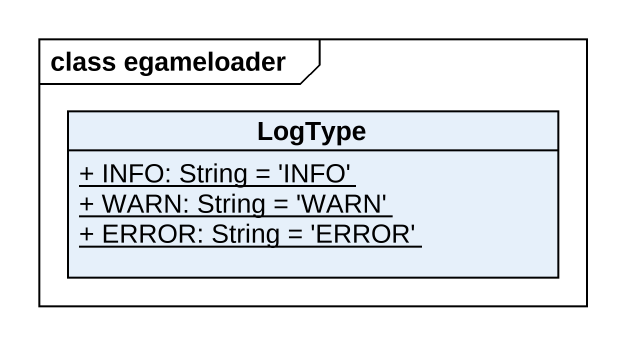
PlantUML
@startuml
mainframe class egameloader
hide circle
hide empty members
skinparam classAttributeIconSize 0
class LogType {
  {static} + INFO: String = 'INFO'
  {static} + WARN: String = 'WARN'
  {static} + ERROR: String = 'ERROR'
}
@enduml
